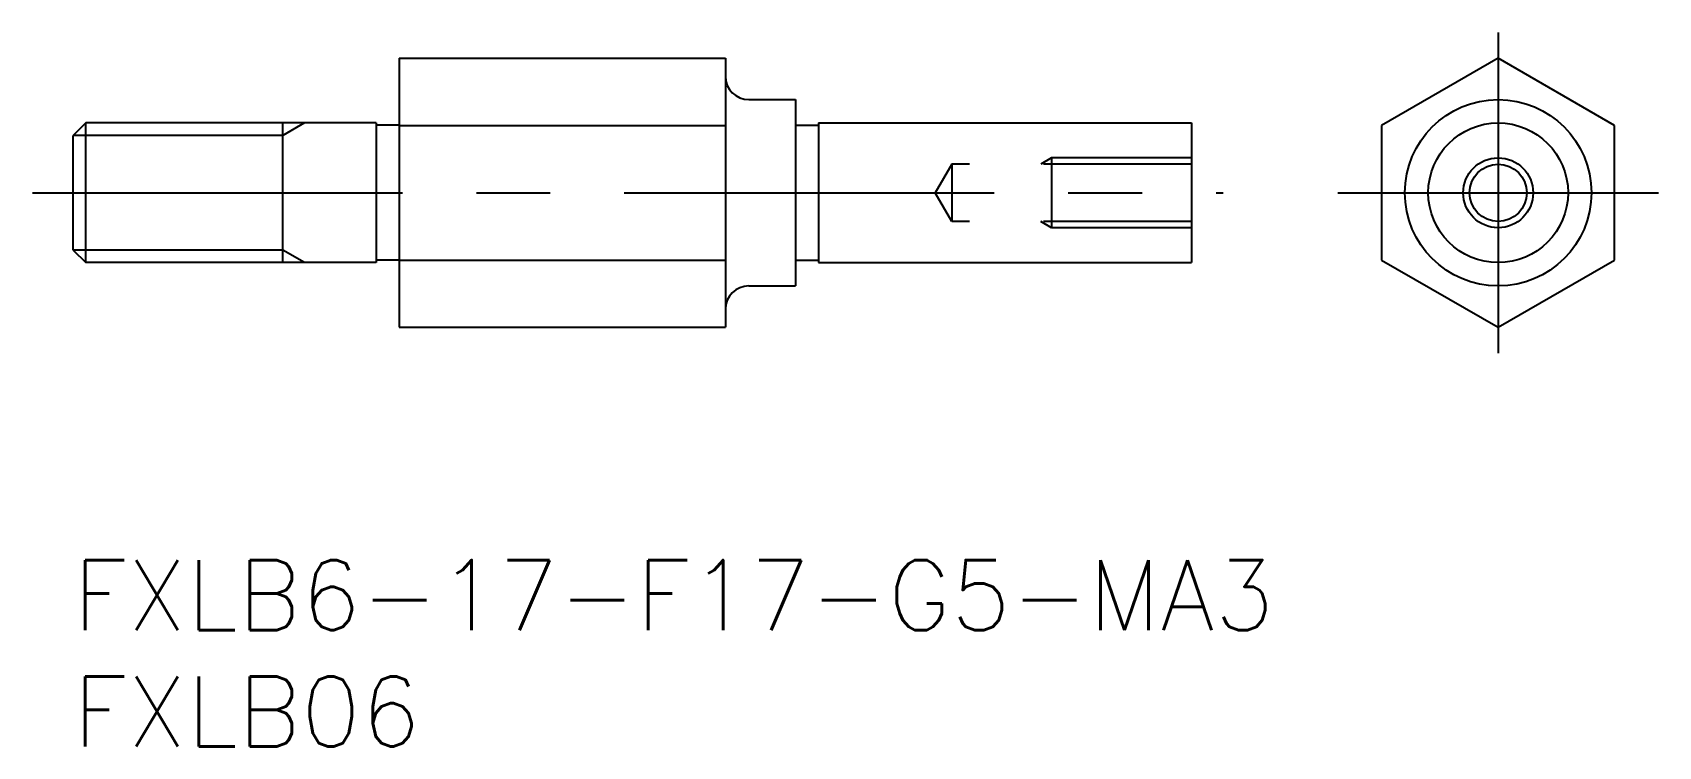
# Model space of a CAD drawing. Extents: x -1.7 to 68, y -8 to 22.7.
import ezdxf

# ---------------------------------------------------------------- set-up
doc = ezdxf.new("R2010")
doc.units = 0
doc.header["$LTSCALE"] = 0.5
doc.linetypes.add('CENTER', pattern=[50.8, 31.75, -6.35, 6.35, -6.35])
doc.linetypes.add('DASHED', pattern=[19.05, 12.7, -6.35])
for name, color, linetype in [('MSM_CENTER', 1, 'CENTER'), ('MSM_CONTINUOUS', 7, 'CONTINUOUS'), ('MSM_DASHED', 4, 'DASHED'), ('MSM_NARROW', 5, 'CONTINUOUS'), ('MSM_PART_NUMBER', 7, 'CONTINUOUS')]:
    doc.layers.add(name, color=color, linetype=linetype)
doc.styles.get("Standard").update_dxf_attribs({"font": 'txt.shx', "height": 3, "bigfont": 'bigfont.shx'})

# ---------------------------------------------------------------- blocks, each defined once
blk = doc.blocks.new('*U11')
at = {"layer": 'MSM_PART_NUMBER'}
blk.add_text('FXLB6-17-F17-G5-MA3', height=3, dxfattribs=at).set_placement((0, -3))
blk = doc.blocks.new('*U12')
at = {"layer": 'MSM_PART_NUMBER'}
blk.add_text('FXLB06', height=3, dxfattribs=at).set_placement((0, -8))

msp = doc.modelspace()

# ---------------------------------------------------------------- linework, layer by layer
at = {"layer": 'MSM_CENTER'}
for p, q in [((61.165, 22.655), (61.165, 8.892)), ((-1.743, 15.774), (49.356, 15.774)), ((54.283, 15.774), (68.046, 15.774))]:
    msp.add_line(p, q, dxfattribs=at)
at = {"layer": 'MSM_CONTINUOUS'}
for p, q in [((14, 21.547), (14, 10)), ((14, 21.547), (28, 21.547)), ((28, 21.547), (28, 10)), ((61.165, 21.547), (56.165, 18.66)), ((66.165, 18.66), (61.165, 21.547)), ((29, 19.774), (31, 19.774)), ((31, 19.774), (31, 11.774)), ((0.542, 18.774), (0, 18.232)), ((0, 13.315), (0, 18.232)), ((13, 18.774), (0.542, 18.774)), ((0.542, 12.774), (0.542, 18.774)), ((9, 12.774), (9, 18.774)), ((13, 18.774), (13, 12.774)), ((14, 18.674), (13, 18.674)), ((14, 18.66), (28, 18.66)), ((31, 18.674), (32, 18.674)), ((32, 18.774), (48, 18.774)), ((32, 18.774), (32, 12.774)), ((48, 18.774), (48, 12.774)), ((56.165, 18.66), (56.165, 12.887)), ((66.165, 12.887), (66.165, 18.66)), ((0, 13.315), (0.542, 12.774)), ((13, 12.774), (0.542, 12.774)), ((14, 12.874), (13, 12.874)), ((14, 12.887), (28, 12.887)), ((31, 12.874), (32, 12.874)), ((32, 12.774), (48, 12.774)), ((56.165, 12.887), (61.165, 10)), ((61.165, 10), (66.165, 12.887)), ((29, 11.774), (31, 11.774)), ((14, 10), (28, 10))]:
    msp.add_line(p, q, dxfattribs=at)
for radius in [4, 3, 1.23]:
    msp.add_circle((61.165, 15.774), radius, dxfattribs=at)
for centre, start, end in [((29, 20.774), 180, 270), ((29, 10.774), 90, 180)]:
    msp.add_arc(centre, 1, start, end, dxfattribs=at)
at = {"layer": 'MSM_DASHED'}
for p, q in [((37.71, 17.003), (37, 15.774)), ((48, 17.003), (37.71, 17.003)), ((37.71, 17.003), (37.71, 14.544)), ((42, 17.274), (41.531, 17.003)), ((48, 17.274), (42, 17.274)), ((42, 17.274), (42, 14.274)), ((37.71, 14.544), (37, 15.774)), ((48, 14.544), (37.71, 14.544)), ((42, 14.274), (41.531, 14.544)), ((48, 14.274), (42, 14.274))]:
    msp.add_line(p, q, dxfattribs=at)
at = {"layer": 'MSM_NARROW'}
for p, q in [((9, 18.232), (0, 18.232)), ((9.938, 18.774), (9, 18.232)), ((9, 13.315), (0, 13.315)), ((9.938, 12.774), (9, 13.315))]:
    msp.add_line(p, q, dxfattribs=at)
msp.add_circle((61.165, 15.774), 1.5, dxfattribs=at)

# ---------------------------------------------------------------- block references
at = {"layer": 'MSM_CONTINUOUS'}
for name in ['*U11', '*U12']:
    msp.add_blockref(name, (0, 0), dxfattribs=at)

doc.saveas('drawing.dxf')
